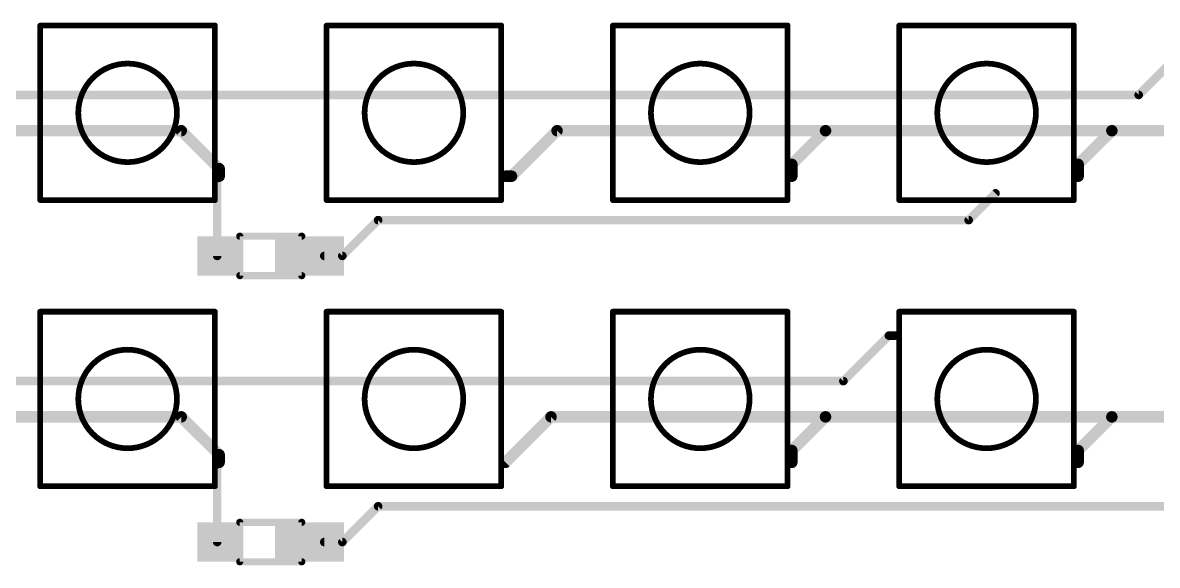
# Model space of a CAD drawing. Extents: x -0.33 to 4.26, y -0.1 to 5.53.
# Drawn here: x 1.728 to 3.313, y 1.43 to 2.189 of the extents above; entities that cross this region are included whole.
import ezdxf

# ---------------------------------------------------------------- set-up
doc = ezdxf.new("R2010")
doc.units = 0
for name, color, linetype in [('1', 22, 'CONTINUOUS'), ('21', 253, 'CONTINUOUS'), ('51', 253, 'CONTINUOUS')]:
    doc.layers.add(name, color=color, linetype=linetype)

# ---------------------------------------------------------------- blocks, each defined once
blk = doc.blocks.new('RECT')
blk.add_solid([(-0.5, -0.5), (0.5, -0.5), (-0.5, 0.5), (0.5, 0.5)])

msp = doc.modelspace()

# ---------------------------------------------------------------- linework, layer by layer
at = {"layer": '1'}
for points, const_width in [([(3.347047, 2.147047), (3.2875, 2.0875)], 0.012), ([(3.2875, 2.0875), (0.61063, 2.0875)], 0.012), ([(1.95, 2.0375), (1.65, 2.0375)], 0.016), ([(2.002953, 1.984547), (1.95, 2.0375)], 0.016), ([(2.411417, 1.973917), (2.475, 2.0375)], 0.016), ([(2.475, 2.0375), (2.85, 2.0375)], 0.016), ([(2.802953, 1.990453), (2.85, 2.0375)], 0.016), ([(2.85, 2.0375), (3.25, 2.0375)], 0.016), ([(3.202953, 1.990453), (3.25, 2.0375)], 0.016), ([(3.25, 2.0375), (3.65, 2.0375)], 0.016), ([(2.802953, 1.973917), (2.802953, 1.990453)], 0.016), ([(3.202953, 1.973917), (3.202953, 1.990453)], 0.016), ([(2.002953, 1.973917), (2.002953, 1.984547)], 0.016), ([(2.402953, 1.973917), (2.411417, 1.973917)], 0.016), ([(2.000197, 1.971161), (2.002953, 1.973917)], 0.012), ([(2.000197, 1.8625), (2.000197, 1.971161)], 0.012), ([(3.05, 1.9125), (3.0875, 1.95)], 0.012), ([(2.175, 1.8625), (2.225, 1.9125)], 0.012), ([(2.225, 1.9125), (3.05, 1.9125)], 0.012), ([(2.149803, 1.8625), (2.175, 1.8625)], 0.012), ([(2.938583, 1.751083), (2.875, 1.6875)], 0.012), ([(2.947047, 1.751083), (2.938583, 1.751083)], 0.012), ([(2.875, 1.6875), (1.01063, 1.6875)], 0.012), ([(1.95, 1.6375), (1.625, 1.6375)], 0.016), ([(2.002953, 1.584547), (1.95, 1.6375)], 0.016), ([(2.466535, 1.6375), (2.402953, 1.573917)], 0.016), ([(2.85, 1.6375), (2.466535, 1.6375)], 0.016), ([(2.802953, 1.590453), (2.85, 1.6375)], 0.016), ([(3.25, 1.6375), (2.85, 1.6375)], 0.016), ([(3.202953, 1.590453), (3.25, 1.6375)], 0.016), ([(3.65, 1.6375), (3.25, 1.6375)], 0.016), ([(2.002953, 1.573917), (2.002953, 1.584547)], 0.016), ([(2.802953, 1.573917), (2.802953, 1.590453)], 0.016), ([(3.202953, 1.573917), (3.202953, 1.590453)], 0.016), ([(2.000197, 1.571161), (2.002953, 1.573917)], 0.012), ([(2.000197, 1.4625), (2.000197, 1.571161)], 0.012), ([(2.175, 1.4625), (2.225, 1.5125)], 0.012), ([(2.225, 1.5125), (3.475, 1.5125)], 0.012), ([(2.149803, 1.4625), (2.175, 1.4625)], 0.012)]:
    msp.add_lwpolyline(points, dxfattribs=dict(at, const_width=const_width))
for points, const_width in [([(3.285379, 2.089621, 1), (3.289621, 2.085379)], 0.006), ([(3.2875, 2.0845, 1), (3.2875, 2.0905)], 0.006), ([(1.952828, 2.040328, 1), (1.947172, 2.034672)], 0.008), ([(1.95, 2.0335, 1), (1.95, 2.0415)], 0.008), ([(2.475, 2.0415, 1), (2.475, 2.0335)], 0.008), ([(2.477828, 2.034672, 1), (2.472172, 2.040328)], 0.008), ([(2.85, 2.0415, 1), (2.85, 2.0335)], 0.008), ([(2.852828, 2.034672, 1), (2.847172, 2.040328)], 0.008), ([(2.85, 2.0335, 1), (2.85, 2.0415)], 0.008), ([(3.25, 2.0415, 1), (3.25, 2.0335)], 0.008), ([(3.252828, 2.034672, 1), (3.247172, 2.040328)], 0.008), ([(3.25, 2.0335, 1), (3.25, 2.0415)], 0.008), ([(2.800124, 1.993281, 1), (2.805781, 1.987624)], 0.008), ([(2.806953, 1.990453, 1), (2.798953, 1.990453)], 0.008), ([(3.200124, 1.993281, 1), (3.205781, 1.987624)], 0.008), ([(3.206953, 1.990453, 1), (3.198953, 1.990453)], 0.008), ([(2.006953, 1.984547, 1), (1.998953, 1.984547)], 0.008), ([(2.000124, 1.981719, 1), (2.005781, 1.987376)], 0.008), ([(2.402953, 1.977917, 1), (2.402953, 1.969917)], 0.008), ([(2.411417, 1.969917, 1), (2.411417, 1.977917)], 0.008), ([(2.003197, 1.971161, 1), (1.997197, 1.971161)], 0.006), ([(1.998076, 1.973283, 1), (2.002318, 1.96904)], 0.006), ([(1.998953, 1.973917, 1), (2.006953, 1.973917)], 0.008), ([(2.005074, 1.971796, 1), (2.000831, 1.976039)], 0.006), ([(2.408589, 1.976746, 1), (2.414246, 1.971089)], 0.008), ([(2.798953, 1.973917, 1), (2.806953, 1.973917)], 0.008), ([(3.198953, 1.973917, 1), (3.206953, 1.973917)], 0.008), ([(3.089621, 1.947879, 1), (3.085379, 1.952121)], 0.006), ([(2.225, 1.9155, 1), (2.225, 1.9095)], 0.006), ([(2.227121, 1.910379, 1), (2.222879, 1.914621)], 0.006), ([(3.05, 1.9095, 1), (3.05, 1.9155)], 0.006), ([(3.047879, 1.914621, 1), (3.052121, 1.910379)], 0.006), ([(1.997197, 1.8625, 1), (2.003197, 1.8625)], 0.006), ([(2.149803, 1.8655, 1), (2.149803, 1.8595)], 0.006), ([(2.172879, 1.864621, 1), (2.177121, 1.860379)], 0.006), ([(2.175, 1.8595, 1), (2.175, 1.8655)], 0.006), ([(2.938583, 1.754083, 1), (2.938583, 1.748083)], 0.006), ([(2.940704, 1.748961, 1), (2.936461, 1.753204)], 0.006), ([(2.947047, 1.748083, 1), (2.947047, 1.754083)], 0.006), ([(2.872879, 1.689621, 1), (2.877121, 1.685379)], 0.006), ([(2.875, 1.6845, 1), (2.875, 1.6905)], 0.006), ([(1.952828, 1.640328, 1), (1.947172, 1.634672)], 0.008), ([(1.95, 1.6335, 1), (1.95, 1.6415)], 0.008), ([(2.466535, 1.6415, 1), (2.466535, 1.6335)], 0.008), ([(2.469364, 1.634672, 1), (2.463707, 1.640328)], 0.008), ([(2.85, 1.6415, 1), (2.85, 1.6335)], 0.008), ([(2.852828, 1.634672, 1), (2.847172, 1.640328)], 0.008), ([(2.85, 1.6335, 1), (2.85, 1.6415)], 0.008), ([(3.25, 1.6415, 1), (3.25, 1.6335)], 0.008), ([(3.252828, 1.634672, 1), (3.247172, 1.640328)], 0.008), ([(3.25, 1.6335, 1), (3.25, 1.6415)], 0.008), ([(2.006953, 1.584547, 1), (1.998953, 1.584547)], 0.008), ([(2.000124, 1.581719, 1), (2.005781, 1.587376)], 0.008), ([(2.800124, 1.593281, 1), (2.805781, 1.587624)], 0.008), ([(2.806953, 1.590453, 1), (2.798953, 1.590453)], 0.008), ([(3.200124, 1.593281, 1), (3.205781, 1.587624)], 0.008), ([(3.206953, 1.590453, 1), (3.198953, 1.590453)], 0.008), ([(2.003197, 1.571161, 1), (1.997197, 1.571161)], 0.006), ([(1.998076, 1.573283, 1), (2.002318, 1.56904)], 0.006), ([(1.998953, 1.573917, 1), (2.006953, 1.573917)], 0.008), ([(2.005074, 1.571796, 1), (2.000831, 1.576039)], 0.006), ([(2.400124, 1.576746, 1), (2.405781, 1.571089)], 0.008), ([(2.798953, 1.573917, 1), (2.806953, 1.573917)], 0.008), ([(3.198953, 1.573917, 1), (3.206953, 1.573917)], 0.008), ([(2.225, 1.5155, 1), (2.225, 1.5095)], 0.006), ([(2.227121, 1.510379, 1), (2.222879, 1.514621)], 0.006), ([(1.997197, 1.4625, 1), (2.003197, 1.4625)], 0.006), ([(2.149803, 1.4655, 1), (2.149803, 1.4595)], 0.006), ([(2.172879, 1.464621, 1), (2.177121, 1.460379)], 0.006), ([(2.175, 1.4595, 1), (2.175, 1.4655)], 0.006)]:
    msp.add_lwpolyline(points, format="xyb", dxfattribs=dict(at, const_width=const_width))
at = {"layer": '21', "const_width": 0.008}
for points in [[(1.934055, 2.184547), (1.815945, 2.184547)], [(2.334055, 2.184547), (2.215945, 2.184547)], [(2.734055, 2.184547), (2.615945, 2.184547)], [(3.134055, 2.184547), (3.015945, 2.184547)], [(1.752953, 2.02313), (1.752953, 2.10187)], [(1.997047, 2.02313), (1.997047, 2.10187)], [(2.152953, 2.02313), (2.152953, 2.10187)], [(2.397047, 2.02313), (2.397047, 2.10187)], [(2.552953, 2.02313), (2.552953, 2.10187)], [(2.797047, 2.02313), (2.797047, 2.10187)], [(2.952953, 2.02313), (2.952953, 2.10187)], [(3.197047, 2.02313), (3.197047, 2.10187)], [(1.934055, 1.940453), (1.815945, 1.940453)], [(2.334055, 1.940453), (2.215945, 1.940453)], [(2.734055, 1.940453), (2.615945, 1.940453)], [(3.134055, 1.940453), (3.015945, 1.940453)], [(1.934055, 1.784547), (1.815945, 1.784547)], [(2.334055, 1.784547), (2.215945, 1.784547)], [(2.734055, 1.784547), (2.615945, 1.784547)], [(3.134055, 1.784547), (3.015945, 1.784547)], [(1.752953, 1.62313), (1.752953, 1.70187)], [(1.997047, 1.62313), (1.997047, 1.70187)], [(2.152953, 1.62313), (2.152953, 1.70187)], [(2.397047, 1.62313), (2.397047, 1.70187)], [(2.552953, 1.62313), (2.552953, 1.70187)], [(2.797047, 1.62313), (2.797047, 1.70187)], [(2.952953, 1.62313), (2.952953, 1.70187)], [(3.197047, 1.62313), (3.197047, 1.70187)], [(1.934055, 1.540453), (1.815945, 1.540453)], [(2.334055, 1.540453), (2.215945, 1.540453)], [(2.734055, 1.540453), (2.615945, 1.540453)], [(3.134055, 1.540453), (3.015945, 1.540453)]]:
    msp.add_lwpolyline(points, dxfattribs=at)
at = {"layer": '21'}
for points, const_width in [([(1.815945, 2.186547, 1), (1.815945, 2.182547)], 0.004), ([(1.934055, 2.182547, 1), (1.934055, 2.186547)], 0.004), ([(2.215945, 2.186547, 1), (2.215945, 2.182547)], 0.004), ([(2.334055, 2.182547, 1), (2.334055, 2.186547)], 0.004), ([(2.615945, 2.186547, 1), (2.615945, 2.182547)], 0.004), ([(2.734055, 2.182547, 1), (2.734055, 2.186547)], 0.004), ([(3.015945, 2.186547, 1), (3.015945, 2.182547)], 0.004), ([(3.134055, 2.182547, 1), (3.134055, 2.186547)], 0.004), ([(1.875, 1.993602, 1), (1.875, 2.131398, 1), (1.875, 1.993602)], 0.008), ([(2.275, 1.993602, 1), (2.275, 2.131398, 1), (2.275, 1.993602)], 0.008), ([(2.675, 1.993602, 1), (2.675, 2.131398, 1), (2.675, 1.993602)], 0.008), ([(3.075, 1.993602, 1), (3.075, 2.131398, 1), (3.075, 1.993602)], 0.008), ([(1.754953, 2.10187, 1), (1.750953, 2.10187)], 0.004), ([(1.999047, 2.10187, 1), (1.995047, 2.10187)], 0.004), ([(2.154953, 2.10187, 1), (2.150953, 2.10187)], 0.004), ([(2.399047, 2.10187, 1), (2.395047, 2.10187)], 0.004), ([(2.554953, 2.10187, 1), (2.550953, 2.10187)], 0.004), ([(2.799047, 2.10187, 1), (2.795047, 2.10187)], 0.004), ([(2.954953, 2.10187, 1), (2.950953, 2.10187)], 0.004), ([(3.199047, 2.10187, 1), (3.195047, 2.10187)], 0.004), ([(1.750953, 2.02313, 1), (1.754953, 2.02313)], 0.004), ([(1.995047, 2.02313, 1), (1.999047, 2.02313)], 0.004), ([(2.150953, 2.02313, 1), (2.154953, 2.02313)], 0.004), ([(2.395047, 2.02313, 1), (2.399047, 2.02313)], 0.004), ([(2.550953, 2.02313, 1), (2.554953, 2.02313)], 0.004), ([(2.795047, 2.02313, 1), (2.799047, 2.02313)], 0.004), ([(2.950953, 2.02313, 1), (2.954953, 2.02313)], 0.004), ([(3.195047, 2.02313, 1), (3.199047, 2.02313)], 0.004), ([(1.815945, 1.942453, 1), (1.815945, 1.938453)], 0.004), ([(1.934055, 1.938453, 1), (1.934055, 1.942453)], 0.004), ([(2.215945, 1.942453, 1), (2.215945, 1.938453)], 0.004), ([(2.334055, 1.938453, 1), (2.334055, 1.942453)], 0.004), ([(2.615945, 1.942453, 1), (2.615945, 1.938453)], 0.004), ([(2.734055, 1.938453, 1), (2.734055, 1.942453)], 0.004), ([(3.015945, 1.942453, 1), (3.015945, 1.938453)], 0.004), ([(3.134055, 1.938453, 1), (3.134055, 1.942453)], 0.004), ([(1.815945, 1.786547, 1), (1.815945, 1.782547)], 0.004), ([(1.934055, 1.782547, 1), (1.934055, 1.786547)], 0.004), ([(2.215945, 1.786547, 1), (2.215945, 1.782547)], 0.004), ([(2.334055, 1.782547, 1), (2.334055, 1.786547)], 0.004), ([(2.615945, 1.786547, 1), (2.615945, 1.782547)], 0.004), ([(2.734055, 1.782547, 1), (2.734055, 1.786547)], 0.004), ([(3.015945, 1.786547, 1), (3.015945, 1.782547)], 0.004), ([(3.134055, 1.782547, 1), (3.134055, 1.786547)], 0.004), ([(1.875, 1.593602, 1), (1.875, 1.731398, 1), (1.875, 1.593602)], 0.008), ([(2.275, 1.593602, 1), (2.275, 1.731398, 1), (2.275, 1.593602)], 0.008), ([(2.675, 1.593602, 1), (2.675, 1.731398, 1), (2.675, 1.593602)], 0.008), ([(3.075, 1.593602, 1), (3.075, 1.731398, 1), (3.075, 1.593602)], 0.008), ([(1.754953, 1.70187, 1), (1.750953, 1.70187)], 0.004), ([(1.999047, 1.70187, 1), (1.995047, 1.70187)], 0.004), ([(2.154953, 1.70187, 1), (2.150953, 1.70187)], 0.004), ([(2.399047, 1.70187, 1), (2.395047, 1.70187)], 0.004), ([(2.554953, 1.70187, 1), (2.550953, 1.70187)], 0.004), ([(2.799047, 1.70187, 1), (2.795047, 1.70187)], 0.004), ([(2.954953, 1.70187, 1), (2.950953, 1.70187)], 0.004), ([(3.199047, 1.70187, 1), (3.195047, 1.70187)], 0.004), ([(1.750953, 1.62313, 1), (1.754953, 1.62313)], 0.004), ([(1.995047, 1.62313, 1), (1.999047, 1.62313)], 0.004), ([(2.150953, 1.62313, 1), (2.154953, 1.62313)], 0.004), ([(2.395047, 1.62313, 1), (2.399047, 1.62313)], 0.004), ([(2.550953, 1.62313, 1), (2.554953, 1.62313)], 0.004), ([(2.795047, 1.62313, 1), (2.799047, 1.62313)], 0.004), ([(2.950953, 1.62313, 1), (2.954953, 1.62313)], 0.004), ([(3.195047, 1.62313, 1), (3.199047, 1.62313)], 0.004), ([(1.815945, 1.542453, 1), (1.815945, 1.538453)], 0.004), ([(1.934055, 1.538453, 1), (1.934055, 1.542453)], 0.004), ([(2.215945, 1.542453, 1), (2.215945, 1.538453)], 0.004), ([(2.334055, 1.538453, 1), (2.334055, 1.542453)], 0.004), ([(2.615945, 1.542453, 1), (2.615945, 1.538453)], 0.004), ([(2.734055, 1.538453, 1), (2.734055, 1.542453)], 0.004), ([(3.015945, 1.542453, 1), (3.015945, 1.538453)], 0.004), ([(3.134055, 1.538453, 1), (3.134055, 1.542453)], 0.004)]:
    msp.add_lwpolyline(points, format="xyb", dxfattribs=dict(at, const_width=const_width))
at = {"layer": '51'}
for points, const_width in [([(1.752953, 2.184547), (1.997047, 2.184547)], 0.008), ([(1.752953, 1.940453), (1.752953, 2.184547)], 0.008), ([(1.997047, 2.184547), (1.997047, 1.940453)], 0.008), ([(2.152953, 2.184547), (2.397047, 2.184547)], 0.008), ([(2.152953, 1.940453), (2.152953, 2.184547)], 0.008), ([(2.397047, 2.184547), (2.397047, 1.940453)], 0.008), ([(2.552953, 2.184547), (2.797047, 2.184547)], 0.008), ([(2.552953, 1.940453), (2.552953, 2.184547)], 0.008), ([(2.797047, 2.184547), (2.797047, 1.940453)], 0.008), ([(2.952953, 2.184547), (3.197047, 2.184547)], 0.008), ([(2.952953, 1.940453), (2.952953, 2.184547)], 0.008), ([(3.197047, 2.184547), (3.197047, 1.940453)], 0.008), ([(1.997047, 1.940453), (1.752953, 1.940453)], 0.008), ([(2.397047, 1.940453), (2.152953, 1.940453)], 0.008), ([(2.797047, 1.940453), (2.552953, 1.940453)], 0.008), ([(3.197047, 1.940453), (2.952953, 1.940453)], 0.008), ([(2.031693, 1.834941), (2.031693, 1.890059)], 0.01), ([(2.031693, 1.890059), (2.118307, 1.890059)], 0.01), ([(2.118307, 1.890059), (2.118307, 1.834941)], 0.01), ([(2.118307, 1.834941), (2.031693, 1.834941)], 0.01), ([(1.752953, 1.784547), (1.997047, 1.784547)], 0.008), ([(1.752953, 1.540453), (1.752953, 1.784547)], 0.008), ([(1.997047, 1.784547), (1.997047, 1.540453)], 0.008), ([(2.152953, 1.784547), (2.397047, 1.784547)], 0.008), ([(2.152953, 1.540453), (2.152953, 1.784547)], 0.008), ([(2.397047, 1.784547), (2.397047, 1.540453)], 0.008), ([(2.552953, 1.784547), (2.797047, 1.784547)], 0.008), ([(2.552953, 1.540453), (2.552953, 1.784547)], 0.008), ([(2.797047, 1.784547), (2.797047, 1.540453)], 0.008), ([(2.952953, 1.784547), (3.197047, 1.784547)], 0.008), ([(2.952953, 1.540453), (2.952953, 1.784547)], 0.008), ([(3.197047, 1.784547), (3.197047, 1.540453)], 0.008), ([(1.997047, 1.540453), (1.752953, 1.540453)], 0.008), ([(2.397047, 1.540453), (2.152953, 1.540453)], 0.008), ([(2.797047, 1.540453), (2.552953, 1.540453)], 0.008), ([(3.197047, 1.540453), (2.952953, 1.540453)], 0.008), ([(2.031693, 1.434941), (2.031693, 1.490059)], 0.01), ([(2.031693, 1.490059), (2.118307, 1.490059)], 0.01), ([(2.118307, 1.490059), (2.118307, 1.434941)], 0.01), ([(2.118307, 1.434941), (2.031693, 1.434941)], 0.01)]:
    msp.add_lwpolyline(points, dxfattribs=dict(at, const_width=const_width))
for points, const_width in [([(1.752953, 2.186547, 1), (1.752953, 2.182547)], 0.004), ([(1.754953, 2.184547, 1), (1.750953, 2.184547)], 0.004), ([(1.999047, 2.184547, 1), (1.995047, 2.184547)], 0.004), ([(1.997047, 2.182547, 1), (1.997047, 2.186547)], 0.004), ([(2.152953, 2.186547, 1), (2.152953, 2.182547)], 0.004), ([(2.154953, 2.184547, 1), (2.150953, 2.184547)], 0.004), ([(2.399047, 2.184547, 1), (2.395047, 2.184547)], 0.004), ([(2.397047, 2.182547, 1), (2.397047, 2.186547)], 0.004), ([(2.552953, 2.186547, 1), (2.552953, 2.182547)], 0.004), ([(2.554953, 2.184547, 1), (2.550953, 2.184547)], 0.004), ([(2.799047, 2.184547, 1), (2.795047, 2.184547)], 0.004), ([(2.797047, 2.182547, 1), (2.797047, 2.186547)], 0.004), ([(2.952953, 2.186547, 1), (2.952953, 2.182547)], 0.004), ([(2.954953, 2.184547, 1), (2.950953, 2.184547)], 0.004), ([(3.199047, 2.184547, 1), (3.195047, 2.184547)], 0.004), ([(3.197047, 2.182547, 1), (3.197047, 2.186547)], 0.004), ([(1.875, 1.993602, 1), (1.875, 2.131398, 1), (1.875, 1.993602)], 0.008), ([(2.275, 1.993602, 1), (2.275, 2.131398, 1), (2.275, 1.993602)], 0.008), ([(2.675, 1.993602, 1), (2.675, 2.131398, 1), (2.675, 1.993602)], 0.008), ([(3.075, 1.993602, 1), (3.075, 2.131398, 1), (3.075, 1.993602)], 0.008), ([(1.752953, 1.942453, 1), (1.752953, 1.938453)], 0.004), ([(1.750953, 1.940453, 1), (1.754953, 1.940453)], 0.004), ([(1.995047, 1.940453, 1), (1.999047, 1.940453)], 0.004), ([(1.997047, 1.938453, 1), (1.997047, 1.942453)], 0.004), ([(2.152953, 1.942453, 1), (2.152953, 1.938453)], 0.004), ([(2.150953, 1.940453, 1), (2.154953, 1.940453)], 0.004), ([(2.395047, 1.940453, 1), (2.399047, 1.940453)], 0.004), ([(2.397047, 1.938453, 1), (2.397047, 1.942453)], 0.004), ([(2.552953, 1.942453, 1), (2.552953, 1.938453)], 0.004), ([(2.550953, 1.940453, 1), (2.554953, 1.940453)], 0.004), ([(2.795047, 1.940453, 1), (2.799047, 1.940453)], 0.004), ([(2.797047, 1.938453, 1), (2.797047, 1.942453)], 0.004), ([(2.952953, 1.942453, 1), (2.952953, 1.938453)], 0.004), ([(2.950953, 1.940453, 1), (2.954953, 1.940453)], 0.004), ([(3.195047, 1.940453, 1), (3.199047, 1.940453)], 0.004), ([(3.197047, 1.938453, 1), (3.197047, 1.942453)], 0.004), ([(2.034193, 1.890059, 1), (2.029193, 1.890059)], 0.005), ([(2.031693, 1.892559, 1), (2.031693, 1.887559)], 0.005), ([(2.120807, 1.890059, 1), (2.115807, 1.890059)], 0.005), ([(2.118307, 1.887559, 1), (2.118307, 1.892559)], 0.005), ([(2.031693, 1.837441, 1), (2.031693, 1.832441)], 0.005), ([(2.118307, 1.832441, 1), (2.118307, 1.837441)], 0.005), ([(2.029193, 1.834941, 1), (2.034193, 1.834941)], 0.005), ([(2.115807, 1.834941, 1), (2.120807, 1.834941)], 0.005), ([(1.752953, 1.786547, 1), (1.752953, 1.782547)], 0.004), ([(1.754953, 1.784547, 1), (1.750953, 1.784547)], 0.004), ([(1.999047, 1.784547, 1), (1.995047, 1.784547)], 0.004), ([(1.997047, 1.782547, 1), (1.997047, 1.786547)], 0.004), ([(2.152953, 1.786547, 1), (2.152953, 1.782547)], 0.004), ([(2.154953, 1.784547, 1), (2.150953, 1.784547)], 0.004), ([(2.399047, 1.784547, 1), (2.395047, 1.784547)], 0.004), ([(2.397047, 1.782547, 1), (2.397047, 1.786547)], 0.004), ([(2.552953, 1.786547, 1), (2.552953, 1.782547)], 0.004), ([(2.554953, 1.784547, 1), (2.550953, 1.784547)], 0.004), ([(2.799047, 1.784547, 1), (2.795047, 1.784547)], 0.004), ([(2.797047, 1.782547, 1), (2.797047, 1.786547)], 0.004), ([(2.952953, 1.786547, 1), (2.952953, 1.782547)], 0.004), ([(2.954953, 1.784547, 1), (2.950953, 1.784547)], 0.004), ([(3.199047, 1.784547, 1), (3.195047, 1.784547)], 0.004), ([(3.197047, 1.782547, 1), (3.197047, 1.786547)], 0.004), ([(1.875, 1.593602, 1), (1.875, 1.731398, 1), (1.875, 1.593602)], 0.008), ([(2.275, 1.593602, 1), (2.275, 1.731398, 1), (2.275, 1.593602)], 0.008), ([(2.675, 1.593602, 1), (2.675, 1.731398, 1), (2.675, 1.593602)], 0.008), ([(3.075, 1.593602, 1), (3.075, 1.731398, 1), (3.075, 1.593602)], 0.008), ([(1.752953, 1.542453, 1), (1.752953, 1.538453)], 0.004), ([(1.750953, 1.540453, 1), (1.754953, 1.540453)], 0.004), ([(1.995047, 1.540453, 1), (1.999047, 1.540453)], 0.004), ([(1.997047, 1.538453, 1), (1.997047, 1.542453)], 0.004), ([(2.152953, 1.542453, 1), (2.152953, 1.538453)], 0.004), ([(2.150953, 1.540453, 1), (2.154953, 1.540453)], 0.004), ([(2.395047, 1.540453, 1), (2.399047, 1.540453)], 0.004), ([(2.397047, 1.538453, 1), (2.397047, 1.542453)], 0.004), ([(2.552953, 1.542453, 1), (2.552953, 1.538453)], 0.004), ([(2.550953, 1.540453, 1), (2.554953, 1.540453)], 0.004), ([(2.795047, 1.540453, 1), (2.799047, 1.540453)], 0.004), ([(2.797047, 1.538453, 1), (2.797047, 1.542453)], 0.004), ([(2.952953, 1.542453, 1), (2.952953, 1.538453)], 0.004), ([(2.950953, 1.540453, 1), (2.954953, 1.540453)], 0.004), ([(3.195047, 1.540453, 1), (3.199047, 1.540453)], 0.004), ([(3.197047, 1.538453, 1), (3.197047, 1.542453)], 0.004), ([(2.034193, 1.490059, 1), (2.029193, 1.490059)], 0.005), ([(2.031693, 1.492559, 1), (2.031693, 1.487559)], 0.005), ([(2.120807, 1.490059, 1), (2.115807, 1.490059)], 0.005), ([(2.118307, 1.487559, 1), (2.118307, 1.492559)], 0.005), ([(2.031693, 1.437441, 1), (2.031693, 1.432441)], 0.005), ([(2.029193, 1.434941, 1), (2.034193, 1.434941)], 0.005), ([(2.115807, 1.434941, 1), (2.120807, 1.434941)], 0.005), ([(2.118307, 1.432441, 1), (2.118307, 1.437441)], 0.005)]:
    msp.add_lwpolyline(points, format="xyb", dxfattribs=dict(at, const_width=const_width))

# ---------------------------------------------------------------- block references
at = {"layer": '1', "xscale": 0.055118, "yscale": 0.055118, "rotation": 180}
for p in [(2.000197, 1.8625), (2.149803, 1.8625), (2.000197, 1.4625), (2.149803, 1.4625)]:
    msp.add_blockref('RECT', p, dxfattribs=at)
at = {"layer": '51', "rotation": 180}
for p, xscale, yscale in [((2.098622, 1.861516), 0.035433, 0.05315), ((2.012992, 1.863484), 0.029528, 0.033465), ((2.137008, 1.863484), 0.029528, 0.033465), ((2.012992, 1.463484), 0.029528, 0.033465), ((2.098622, 1.461516), 0.035433, 0.05315), ((2.137008, 1.463484), 0.029528, 0.033465)]:
    msp.add_blockref('RECT', p, dxfattribs=dict(at, xscale=xscale, yscale=yscale))

doc.saveas('drawing.dxf')
